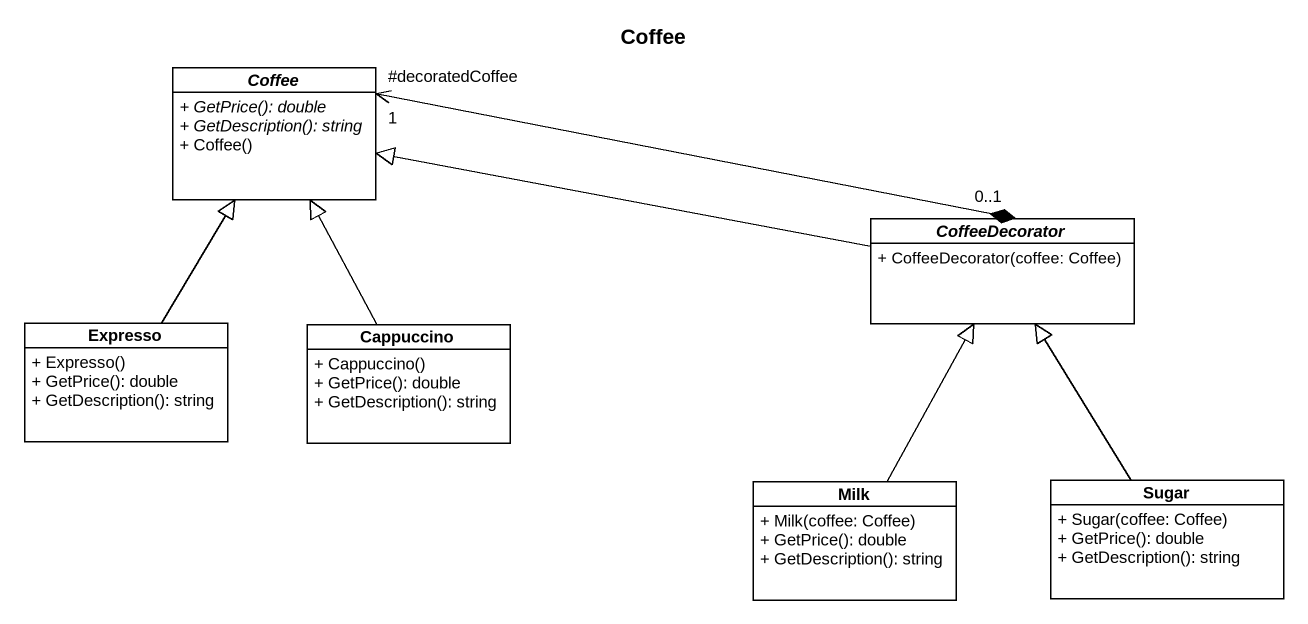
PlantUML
@startuml
title Coffee
hide circle
hide empty members
skinparam classAttributeIconSize 0
abstract class Coffee {
  {abstract} + GetPrice(): double
  {abstract} + GetDescription(): string
  + Coffee()
}
abstract class CoffeeDecorator {
  + CoffeeDecorator(coffee: Coffee)
}
class Expresso {
  + Expresso()
  + GetPrice(): double
  + GetDescription(): string
}
class Cappuccino {
  + Cappuccino()
  + GetPrice(): double
  + GetDescription(): string
}
class Milk {
  + Milk(coffee: Coffee)
  + GetPrice(): double
  + GetDescription(): string
}
class Sugar {
  + Sugar(coffee: Coffee)
  + GetPrice(): double
  + GetDescription(): string
}
Coffee "#decoratedCoffee\n1" <-right-* "0..1" CoffeeDecorator
CoffeeDecorator -left-|> Coffee
Expresso -up-|> Coffee
Cappuccino -up-|> Coffee
Milk -up-|> CoffeeDecorator
Sugar -up-|> CoffeeDecorator
@enduml
